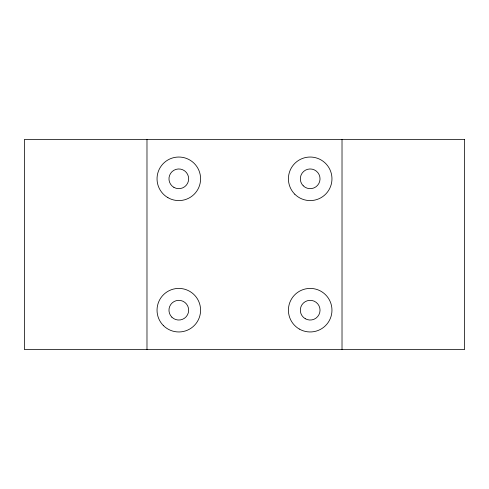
<?xml version="1.0" encoding="UTF-8"?>
<svg xmlns="http://www.w3.org/2000/svg" width="489" height="489" viewBox="0 0 489 489"><rect width="100%" height="100%" fill="white"/><g stroke="black" fill="none" stroke-linecap="round" stroke-linejoin="round"><path stroke-width="0.73" d="M342.019 139.402L342.019 349.598M146.981 139.402L146.981 349.598M464.55 139.402L24.45 139.402L24.45 349.598L464.55 349.598L464.55 139.402M305.258 318.718A9.853 9.853 0 0 0 320.038 310.185A9.853 9.853 0 0 0 305.258 301.652A9.853 9.853 0 0 0 305.258 318.718M171.847 317.153A9.853 9.853 0 0 0 188.332 312.734A9.853 9.853 0 0 0 176.266 300.668A9.853 9.853 0 0 0 171.847 317.153M173.888 187.348A9.853 9.853 0 0 0 188.668 178.815A9.853 9.853 0 0 0 173.888 170.282A9.853 9.853 0 0 0 173.888 187.348M299.299 329.048A21.779 21.779 0 0 0 331.964 310.185A21.779 21.779 0 0 0 299.299 291.328A21.779 21.779 0 0 0 299.299 329.048M163.412 325.588A21.779 21.779 0 0 0 199.848 315.821A21.779 21.779 0 0 0 173.179 289.152A21.779 21.779 0 0 0 163.412 325.588M294.788 194.212A21.779 21.779 0 0 0 331.224 184.451A21.779 21.779 0 0 0 304.549 157.776A21.779 21.779 0 0 0 294.788 194.212M167.923 197.672A21.779 21.779 0 0 0 200.594 178.815A21.779 21.779 0 0 0 167.923 159.952A21.779 21.779 0 0 0 167.923 197.672M303.217 185.783A9.853 9.853 0 0 0 319.702 181.364A9.853 9.853 0 0 0 307.636 169.298A9.853 9.853 0 0 0 303.217 185.783"/></g></svg>
